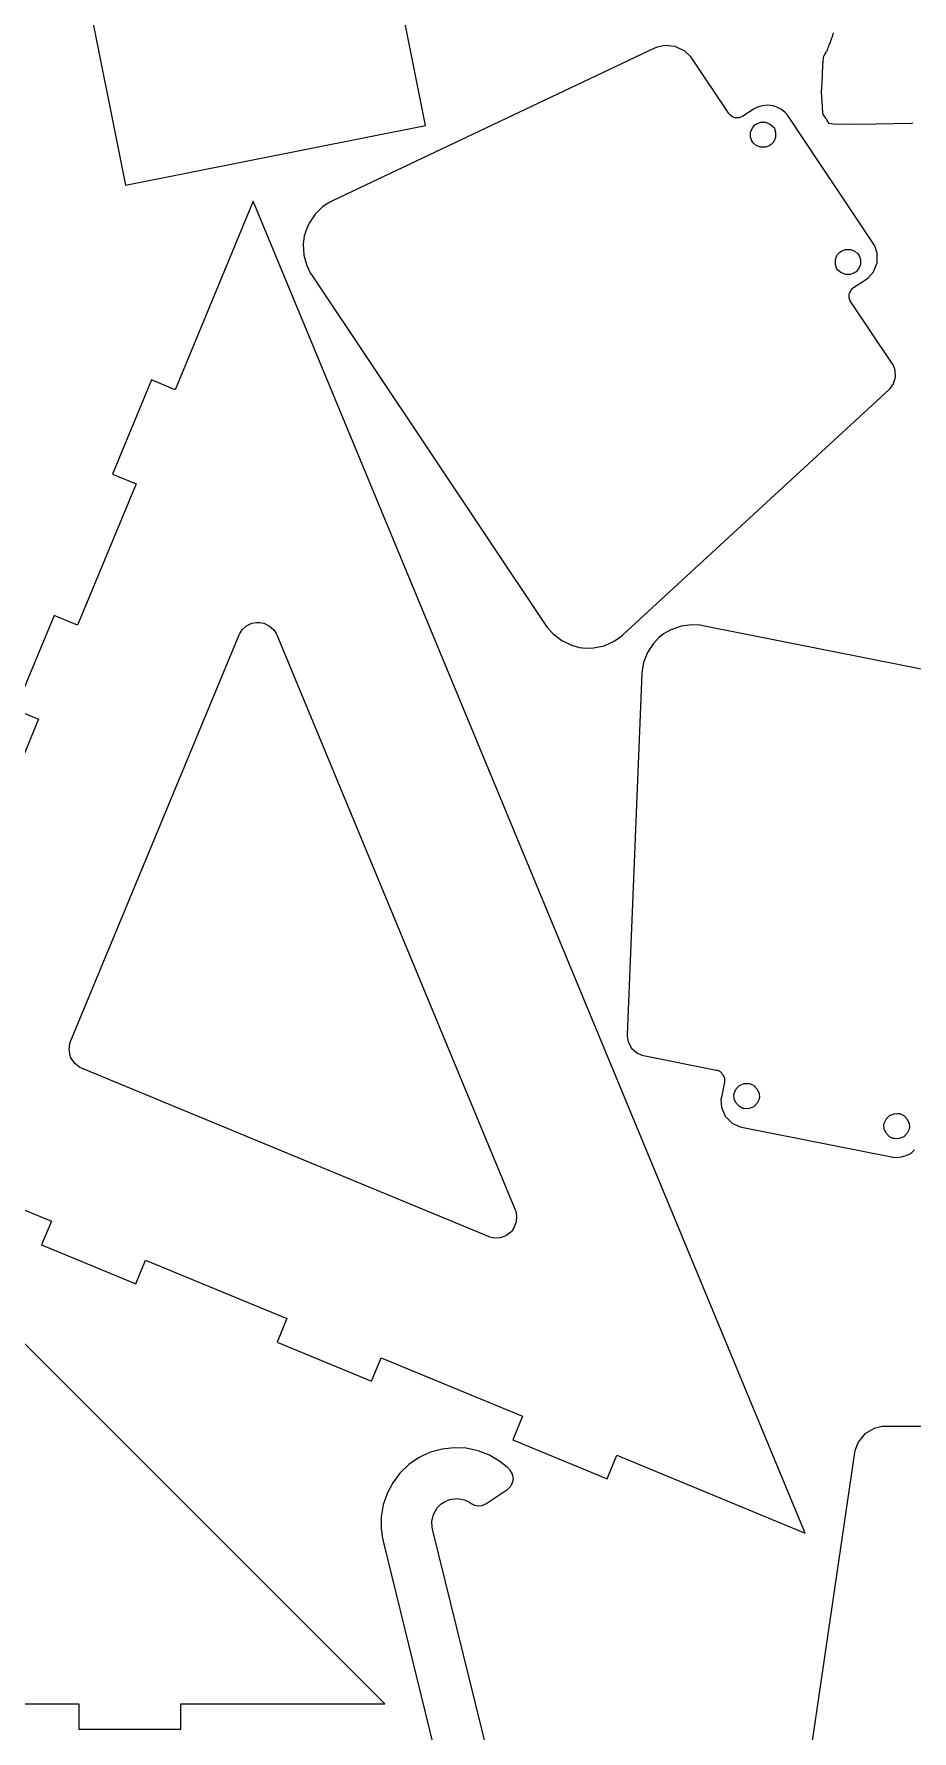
# Model space of a CAD drawing. Extents: x 0 to 47.2, y 0 to 95.3.
# Drawn here: x 28 to 36.61, y 68.08 to 84.73 of the extents above; entities that cross this region are included whole.
import ezdxf

# ---------------------------------------------------------------- set-up
doc = ezdxf.new("R2010")
doc.units = 0
doc.layers.get('0').update_dxf_attribs({"linetype": 'CONTINUOUS'})

msp = doc.modelspace()

# ---------------------------------------------------------------- linework, layer by layer
at = {"color": 0}
for points in [[(28.5068, 85.2106), (28.8971, 83.249), (31.8393, 83.8343), (31.4492, 85.7958)], [(36.6175, 83.8589), (36.6062, 83.8551), (36.4289, 83.8514), (36.2517, 83.8476), (36.0442, 83.8438), (35.8365, 83.8476), (35.8178, 83.8514), (35.7989, 83.8551), (35.7929, 83.8589), (35.7762, 83.8832), (35.7725, 83.8967), (35.7686, 83.9025), (35.7536, 83.9193), (35.7385, 83.9435), (35.7347, 83.9571), (35.731, 84.0136), (35.7272, 84.0701), (35.7235, 84.1607), (35.7272, 84.2512), (35.731, 84.3381), (35.7347, 84.4249), (35.7385, 84.4625), (35.7424, 84.5003), (35.746, 84.5139), (35.7574, 84.5381), (35.7686, 84.5546), (35.7725, 84.5607), (35.7762, 84.5682), (35.78, 84.5757), (35.7837, 84.5871), (35.7875, 84.5985), (35.7914, 84.606), (35.7951, 84.6135), (35.7989, 84.6247), (35.8026, 84.6361), (35.8064, 84.6436), (35.8101, 84.6513), (35.814, 84.6625), (35.8178, 84.6739), (35.8215, 84.6851), (35.8253, 84.6965), (35.829, 84.7078), (35.8328, 84.7192), (35.8365, 84.7304), (35.8404, 84.7418)], [(26.3242, 73.8517), (28.1718, 73.0864), (28.1718, 73.0864), (28.0761, 72.8554), (29, 72.4728), (29.0957, 72.7036), (30.4815, 72.1297), (30.3858, 71.8987), (31.3097, 71.516), (31.4054, 71.7469), (32.7912, 71.1729), (32.6956, 70.9419), (33.6194, 70.5593), (33.7151, 70.7903), (35.5629, 70.0249), (30.151, 83.0906), (29.3856, 81.2428), (29.1546, 81.3385), (28.7719, 80.4146), (29.0029, 80.3189), (28.4289, 78.9331), (28.1979, 79.0287), (27.8153, 78.1049), (28.0461, 78.0092), (27.4721, 76.6233)], [(38.6128, 78.1213), (34.5593, 78.9276), (34.5329, 78.9329), (34.4514, 78.9371), (34.3453, 78.9235), (34.2443, 78.8875), (34.1736, 78.8468), (34.1525, 78.8301), (34.1314, 78.8136), (34.0751, 78.7544), (34.0165, 78.6649), (33.9782, 78.5649), (33.9633, 78.4846), (33.9622, 78.4578), (33.8167, 74.9144), (33.816, 74.8969), (33.8264, 74.8438), (33.8593, 74.7826), (33.911, 74.7364), (33.9601, 74.7136), (33.9775, 74.7101), (33.9775, 74.7101), (34.6924, 74.5679), (34.7018, 74.566), (34.7289, 74.5526), (34.756, 74.5254), (34.7708, 74.4901), (34.7728, 74.4599), (34.7708, 74.4503), (34.7417, 74.3032), (34.7368, 74.2793), (34.7418, 74.2039), (34.7789, 74.1156), (34.8464, 74.0475), (34.9142, 74.014), (34.9381, 74.0092), (36.4092, 73.7165), (36.4213, 73.7143), (36.4582, 73.7118), (36.5068, 73.7167), (36.5535, 73.7307), (36.5867, 73.7471), (36.5969, 73.7539), (36.6071, 73.7607), (36.6349, 73.7853)], [(26.9408, 68.3513), (28.4408, 68.3513), (28.4408, 68.1013), (29.4408, 68.1013), (29.4408, 68.3513), (31.4408, 68.3513), (21.4408, 78.3513)], [(36.9846, 71.0715), (36.3436, 71.0715), (36.3171, 71.0715), (36.2375, 71.0522), (36.1475, 70.9986), (36.0814, 70.9175), (36.0507, 70.8415), (36.0468, 70.8153), (35.5381, 67.364)], [(32.5717, 67.3722), (31.9094, 70.065), (31.9051, 70.0829), (31.9031, 70.139), (31.9189, 70.21), (31.955, 70.2729), (31.9944, 70.3131), (32.0097, 70.3232), (32.025, 70.3333), (32.0771, 70.3544), (32.149, 70.3639), (32.2207, 70.3513), (32.2718, 70.3279), (32.2865, 70.3171), (32.2942, 70.3115), (32.3207, 70.2993), (32.3578, 70.2929), (32.395, 70.2976), (32.4221, 70.3086), (32.43, 70.3139), (32.6454, 70.4579), (32.6533, 70.4632), (32.6833, 70.4978), (32.6996, 70.5407), (32.7004, 70.5501), (32.7014, 70.5594), (32.6935, 70.6047), (32.6704, 70.6443), (32.6638, 70.6508), (32.6419, 70.6724), (32.5696, 70.7294), (32.466, 70.7901), (32.3554, 70.8331), (32.2399, 70.8576), (32.1221, 70.8636), (32.004, 70.8507), (31.8883, 70.8186), (31.8039, 70.7819), (31.7772, 70.7669), (31.7507, 70.7518), (31.6761, 70.6978), (31.5893, 70.6147), (31.5179, 70.52), (31.4628, 70.4156), (31.425, 70.3039), (31.4053, 70.1868), (31.4046, 70.0667), (31.4167, 69.9754), (31.424, 69.9457), (32.086, 67.2532)]]:
    msp.add_lwpolyline(points, dxfattribs=at)
for points in [[(36.4147, 81.5001), (36.0097, 82.1061), (36.0043, 82.1143), (35.9946, 82.1429), (35.9949, 82.1812), (36.0093, 82.2168), (36.0293, 82.2396), (36.0374, 82.2449), (36.1621, 82.3282), (36.1822, 82.3418), (36.2321, 82.3986), (36.2683, 82.4874), (36.2688, 82.5832), (36.2446, 82.6547), (36.231, 82.675), (35.3976, 83.9222), (35.3908, 83.9324), (35.3664, 83.9603), (35.3286, 83.9913), (35.2857, 84.0142), (35.2506, 84.0261), (35.2386, 84.0285), (35.2265, 84.0308), (35.1896, 84.0333), (35.141, 84.0285), (35.0943, 84.0144), (35.0611, 83.9981), (35.051, 83.9911), (34.9515, 83.9247), (34.946, 83.9211), (34.9154, 83.9099), (34.8829, 83.9085), (34.8764, 83.9097), (34.8699, 83.9111), (34.8403, 83.9247), (34.8165, 83.9468), (34.8128, 83.9524), (34.4567, 84.4853), (34.4419, 84.5074), (34.3817, 84.5628), (34.2871, 84.6078), (34.1828, 84.6176), (34.1026, 84.6011), (34.0787, 84.5897), (30.9265, 83.0953), (30.9022, 83.0839), (30.8346, 83.0389), (30.7578, 82.9651), (30.6985, 82.8768), (30.6658, 82.8025), (30.6587, 82.7767), (30.6515, 82.7508), (30.6414, 82.6704), (30.6469, 82.564), (30.675, 82.4613), (30.71, 82.3879), (30.725, 82.3657), (33.0211, 78.9293), (33.036, 78.9069), (33.0906, 78.8464), (33.1753, 78.781), (33.2721, 78.735), (33.3508, 78.7138), (33.3775, 78.7106), (33.4043, 78.7075), (33.4858, 78.7096), (33.5906, 78.7314), (33.6883, 78.775), (33.7557, 78.8211), (33.7756, 78.8393), (36.3839, 81.2419), (36.3968, 81.2539), (36.4269, 81.2989), (36.4469, 81.3653), (36.4432, 81.4346), (36.4244, 81.4856), (36.4147, 81.5001)], [(35.0801, 83.8481), (35.0901, 83.8549), (35.126, 83.8669), (35.1739, 83.8667), (35.2182, 83.8486), (35.2467, 83.8236), (35.2535, 83.8135), (35.2601, 83.8035), (35.2724, 83.7676), (35.2721, 83.7197), (35.254, 83.6754), (35.229, 83.6469), (35.219, 83.6401), (35.2089, 83.6335), (35.1731, 83.6213), (35.1251, 83.6215), (35.0807, 83.6396), (35.0524, 83.6646), (35.0456, 83.6746), (35.0388, 83.6847), (35.0267, 83.7206), (35.0269, 83.7685), (35.045, 83.8129), (35.07, 83.8412), (35.0801, 83.8481)], [(35.9117, 82.5996), (35.9217, 82.6064), (35.9575, 82.6185), (36.0054, 82.6183), (36.0499, 82.6001), (36.0782, 82.5753), (36.085, 82.5651), (36.0918, 82.555), (36.1039, 82.5193), (36.1036, 82.4714), (36.0856, 82.4269), (36.0607, 82.3986), (36.0506, 82.3918), (36.0404, 82.385), (36.0046, 82.3729), (35.9567, 82.3732), (35.9124, 82.3912), (35.8839, 82.4161), (35.8772, 82.4262), (35.8704, 82.4364), (35.8583, 82.4722), (35.8585, 82.5201), (35.8767, 82.5644), (35.9015, 82.5929), (35.9117, 82.5996)], [(30.0126, 78.8368), (30.0182, 78.8504), (30.0431, 78.8876), (30.0862, 78.9265), (30.1386, 78.9515), (30.1826, 78.9603), (30.1974, 78.9603), (30.2121, 78.9603), (30.256, 78.9515), (30.3085, 78.9265), (30.3515, 78.8876), (30.3765, 78.8504), (30.3821, 78.8368), (32.7185, 73.1962), (32.7242, 73.1828), (32.7329, 73.1388), (32.7299, 73.0807), (32.7104, 73.026), (32.6856, 72.9886), (32.6751, 72.9782), (32.6649, 72.9679), (32.6275, 72.9431), (32.5728, 72.9236), (32.5147, 72.9206), (32.4707, 72.9293), (32.4572, 72.9349), (28.4688, 74.5871), (28.4507, 74.5944), (28.4028, 74.6314), (28.3604, 74.6953), (28.3451, 74.7704), (28.3531, 74.8304), (28.3604, 74.8483), (30.0126, 78.8368)], [(35.1106, 74.2883), (35.1082, 74.2765), (35.0915, 74.2425), (35.0575, 74.2089), (35.0132, 74.1903), (34.9756, 74.1878), (34.9636, 74.1901), (34.9517, 74.1925), (34.9178, 74.2093), (34.884, 74.2433), (34.8656, 74.2875), (34.8631, 74.3253), (34.8654, 74.3371), (34.8678, 74.349), (34.8844, 74.3829), (34.9186, 74.4167), (34.9628, 74.4353), (35.0006, 74.4378), (35.0124, 74.4353), (35.0243, 74.4331), (35.0582, 74.4163), (35.0919, 74.3822), (35.1104, 74.3381), (35.1129, 74.3003), (35.1106, 74.2883)], [(36.5814, 73.9936), (36.579, 73.9817), (36.5622, 73.9478), (36.5282, 73.914), (36.484, 73.8956), (36.4462, 73.8931), (36.4344, 73.8954), (36.4225, 73.8978), (36.3886, 73.9146), (36.3549, 73.9486), (36.3362, 73.9928), (36.3338, 74.0306), (36.3361, 74.0424), (36.3385, 74.0543), (36.3553, 74.0882), (36.3893, 74.1219), (36.4335, 74.1404), (36.4712, 74.1429), (36.4832, 74.1406), (36.495, 74.1382), (36.529, 74.1215), (36.5628, 74.0875), (36.5813, 74.0432), (36.5838, 74.0056), (36.5814, 73.9936)]]:
    msp.add_lwpolyline(points, close=True, dxfattribs=at)

doc.saveas('drawing.dxf')
